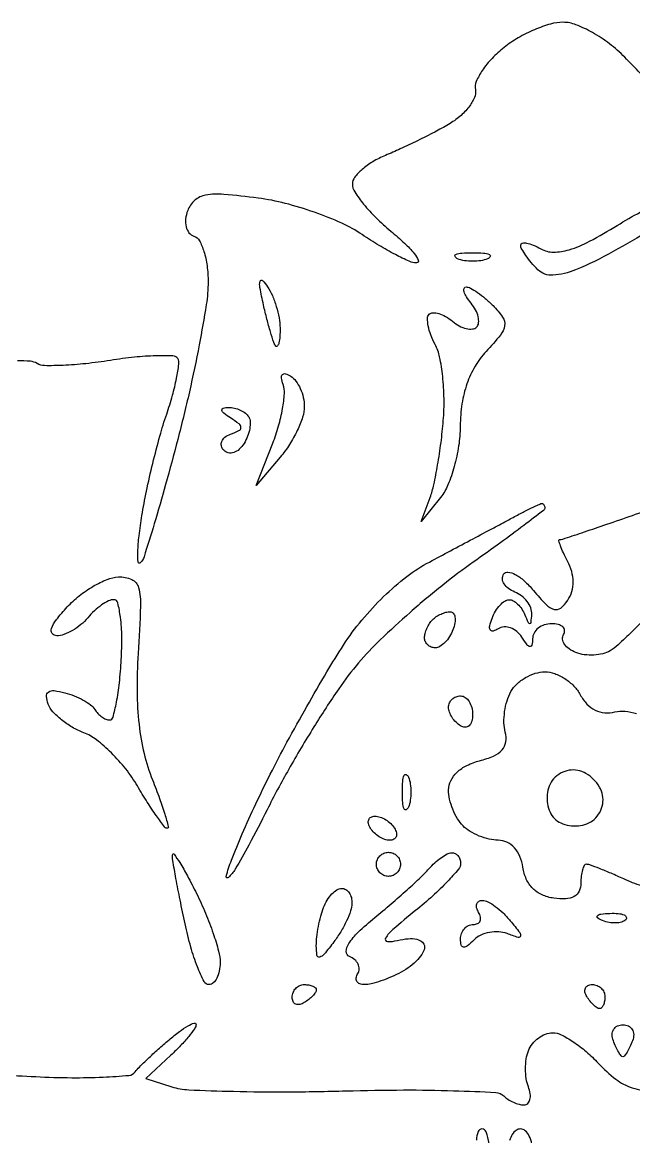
# Model space of a CAD drawing. Extents: x 0 to 102, y 0 to 135.
# Drawn here: x 85.07 to 89.37, y 14.75 to 22.59 of the extents above; entities that cross this region are included whole.
import ezdxf

# ---------------------------------------------------------------- set-up
doc = ezdxf.new("R2010")
doc.units = 0
doc.header["$MEASUREMENT"] = 0

msp = doc.modelspace()

# ---------------------------------------------------------------- linework, layer by layer
for points in [[(89.417192, 22.230312, 0.003367), (89.307503, 22.3431, 0.03542), (89.200948, 22.436893, 0.033922), (89.080727, 22.516202, 0.035818), (88.964997, 22.571214, 0.093302), (88.874762, 22.5882, 0.069424), (88.785527, 22.57575, 0.031201), (88.673715, 22.536244, 0.030139), (88.55889, 22.479028, 0.03601), (88.458762, 22.411328, 0.035365), (88.374411, 22.334737, 0.041816), (88.306742, 22.250937, 0.046565), (88.263491, 22.172261, 0.150765), (88.257003, 22.113687, -0.152687), (88.250688, 22.058567, -0.060424), (88.211187, 21.99234, -0.052342), (88.147812, 21.926073, -0.044354), (88.0686, 21.870182, -0.010962), (87.970816, 21.816267, -0.006316), (87.850887, 21.755447, -0.006308), (87.728862, 21.69739, -0.010491), (87.62445, 21.651947, 0.036472), (87.53541, 21.607563, 0.044856), (87.460141, 21.553259, 0.051096), (87.407855, 21.497588, 0.164446), (87.3918, 21.450094, 0.145677), (87.408108, 21.395308, 0.026783), (87.471145, 21.309249, 0.026762), (87.558495, 21.21344, 0.02155), (87.661909, 21.11997, -0.015226), (87.759513, 21.033967, -0.034492), (87.826499, 20.961932, -0.071134), (87.854946, 20.914272, -0.535598), (87.842915, 20.8962, -0.105803), (87.792111, 20.907072, -0.014511), (87.694031, 20.954531, -0.016132), (87.579765, 21.018739, -0.013006), (87.461199, 21.094772, 0.042952), (87.317674, 21.175126, 0.021791), (87.125363, 21.25215, 0.021473), (86.918609, 21.314849, 0.029913), (86.728831, 21.35168, 0.011219), (86.486834, 21.378272, 0.065638), (86.359222, 21.372644, 0.137305), (86.283285, 21.336143, 0.121445), (86.233017, 21.263931, 0.062523), (86.218354, 21.204408, 0.089226), (86.221683, 21.150214, 0.10986), (86.242187, 21.108636, 0.143994), (86.27678, 21.084573, -0.19004), (86.315237, 21.052355, -0.049187), (86.347278, 20.976476, -0.042886), (86.369275, 20.876003, -0.032465), (86.3766, 20.763308, -0.03958), (86.36384, 20.602368, -0.007941), (86.313973, 20.318875, -0.008345), (86.245018, 19.990029, -0.007705), (86.163402, 19.654759, -0.004034), (86.078059, 19.336855, -0.006072), (85.998065, 19.061244, -0.002703), (85.925958, 18.82817, -0.127346), (85.899937, 18.786552, -0.627708), (85.88442, 18.792435, -0.030186), (85.88247, 18.864728, -0.021384), (85.891015, 18.976729, -0.010242), (85.911061, 19.1196, -0.012216), (85.942744, 19.289548, -0.00772), (85.987585, 19.486205, -0.007751), (86.037662, 19.678216, -0.014135), (86.085359, 19.833017, 0.013649), (86.126045, 19.964609, 0.018908), (86.15477, 20.084714, 0.015697), (86.171342, 20.183906, 0.173647), (86.163099, 20.222638, 0.250918), (86.129709, 20.242002, 0.015019), (86.009432, 20.242461, 0.019648), (85.859971, 20.232656, 0.012996), (85.689363, 20.210214, -0.01232), (85.51577, 20.18714, -0.01637), (85.356981, 20.175246, -0.013682), (85.225965, 20.173324, -0.13605), (85.173709, 20.188528, 0.120909), (85.126533, 20.203792, 0.022433), (85.034698, 20.206311, 0.022885)], [(89.761173, 21.284711, -0.004284), (89.226398, 20.975345, -0.031702), (88.96173, 20.846675, -0.078863), (88.802234, 20.80904, -0.218303), (88.696681, 20.848234, -0.020047), (88.650555, 20.898214, -0.024248), (88.611591, 20.948759, -0.023942), (88.583442, 20.99362, -0.12883), (88.5762, 21.021261, -0.357608), (88.587435, 21.034961, -0.095999), (88.617728, 21.035132, -0.054213), (88.663315, 21.021324, -0.026954), (88.717573, 20.994691, 0.12929), (88.806276, 20.971753, 0.073487), (88.91657, 20.988514, 0.047378), (89.059982, 21.047835, 0.016178), (89.25568, 21.159687, -0.013757), (89.417376, 21.253148, -0.016316)], [(89.467216, 18.414915, -0.009838), (89.358052, 18.302238, -0.009168), (89.261799, 18.210162, -0.051817), (89.204948, 18.167715, -0.075681), (89.154355, 18.147112, -0.046176), (89.090387, 18.137878, -0.045149), (89.02368, 18.140491, -0.059324), (88.964657, 18.15543, -0.060303), (88.916984, 18.180666, -0.091161), (88.883991, 18.213908, -0.120352), (88.87055, 18.249587, -0.170191), (88.877779, 18.282465, 0.162044), (88.884568, 18.311164, 0.190884), (88.872093, 18.335953, 0.124582), (88.839849, 18.352716, 0.057951), (88.792693, 18.3582, 0.078525), (88.742211, 18.350223, 0.089641), (88.699163, 18.327136, 0.099424), (88.670139, 18.292785, 0.123393), (88.659505, 18.25245, -0.039658), (88.655377, 18.207477, -0.406169), (88.641635, 18.197492, -0.201371), (88.620654, 18.210088, -0.017021), (88.584363, 18.263289, 0.077634), (88.549134, 18.303491, 0.089298), (88.504864, 18.328729, 0.099555), (88.458612, 18.335321, 0.124814), (88.417428, 18.322345, -0.071706), (88.381604, 18.306757, -0.340629), (88.362244, 18.314701, -0.192836), (88.358159, 18.342905, -0.032323), (88.37472, 18.396106, -0.042408), (88.39906, 18.446342, -0.050013), (88.430424, 18.488832, -0.057375), (88.463732, 18.518067, -0.1526), (88.493601, 18.5274, -0.129128), (88.522949, 18.519692, -0.061765), (88.554513, 18.496336, -0.055142), (88.583364, 18.462098, -0.051672), (88.604771, 18.42165, 0.01027), (88.627967, 18.367402, 0.30932), (88.640018, 18.360076, 0.36718), (88.649375, 18.368926, 0.011982), (88.654121, 18.424305, 0.107206), (88.647215, 18.469373, 0.071659), (88.621704, 18.515116, 0.0672), (88.582207, 18.554565, 0.071166), (88.534386, 18.58122, -0.06577), (88.489618, 18.605547, -0.096507), (88.459186, 18.638261, -0.122696), (88.447652, 18.673936, -0.156786), (88.455903, 18.707283, -0.293853), (88.486663, 18.721976, -0.094028), (88.537155, 18.705606, -0.059864), (88.59988, 18.660769, -0.033043), (88.665198, 18.592668, 0.018565), (88.75554, 18.492851, 0.129951), (88.811404, 18.459394, 0.244743), (88.857939, 18.468774, 0.077745), (88.906978, 18.522842, 0.075436), (88.93535, 18.584558, 0.071344), (88.944864, 18.653125, 0.067015), (88.934802, 18.725364, 0.054845), (88.90572, 18.797792, -0.013132), (88.876335, 18.856345, -0.024263), (88.85608, 18.905571, -0.025137), (88.845061, 18.942285, -0.486794), (88.851421, 18.9504, 0.079535), (88.871717, 18.953649, 0.000859), (89.005999, 18.998028, 0.002683), (89.160762, 19.050395, 0.00174), (89.339202, 19.112538, -0.009594), (89.519595, 19.172201, -0.014089)], [(89.42804, 16.513692, -0.026485), (89.300587, 16.563798, 0.005959), (89.211707, 16.603022, 0.008119), (89.130602, 16.636119, 0.005669), (89.062208, 16.661853, 0.087356), (89.037519, 16.6662, 0.276262), (89.022744, 16.657362, 0.052972), (89.010456, 16.627195, 0.042969), (89.00198, 16.584295, 0.027302), (88.9992, 16.533416, -0.110326), (88.98666, 16.477276, -0.157322), (88.952037, 16.44023, -0.116249), (88.893162, 16.423578, -0.046348), (88.80885, 16.427666, -0.071286), (88.726157, 16.45175, -0.090158), (88.6608, 16.497, -0.090158), (88.61555, 16.562357, -0.071286), (88.591466, 16.64505, 0.063906), (88.570278, 16.721992, 0.085851), (88.531476, 16.782844, 0.097679), (88.478983, 16.821694, 0.111052), (88.418036, 16.8354, -0.058287), (88.354551, 16.842826, -0.038964), (88.284822, 16.865221, -0.039062), (88.219691, 16.89804, -0.060214), (88.17012, 16.93692, -0.061664), (88.131236, 16.986792, -0.039106), (88.098422, 17.052877, -0.038865), (88.076034, 17.123984, -0.056893), (88.0686, 17.189108, -0.116448), (88.084022, 17.254427, -0.088313), (88.128122, 17.313673, -0.074674), (88.197692, 17.361851, -0.052725), (88.287109, 17.394619, 0.041115), (88.384973, 17.427931, 0.107841), (88.444807, 17.471111, 0.1457), (88.470964, 17.526464, 0.102323), (88.467371, 17.595714, -0.060438), (88.458384, 17.661857, -0.038003), (88.463196, 17.739813, -0.037761), (88.479897, 17.816988, -0.055459), (88.506866, 17.880884, -0.077992), (88.548612, 17.934025, -0.056089), (88.609364, 17.978993, -0.055881), (88.678886, 18.009498, -0.075603), (88.746627, 18.0198, -0.086725), (88.815012, 18.007849, -0.057685), (88.886454, 17.972339, -0.056169), (88.950004, 17.920024, -0.069722), (88.995116, 17.858231, 0.067452), (89.041856, 17.793598, 0.088255), (89.10049, 17.750491, 0.093404), (89.167665, 17.731782, 0.085492), (89.239281, 17.7379, -0.089104), (89.309903, 17.743422, -0.054965), (89.391635, 17.726043, -0.052911)], [(84.91069, 15.187697, 0.005864), (85.163706, 15.172758, 0.009492), (85.417049, 15.165595, 0.014227), (85.638276, 15.169837, 0.009065), (85.819821, 15.181792, 0.215059), (85.863551, 15.206113, -0.036539), (85.893291, 15.240529, -0.006807), (85.953189, 15.298786, -0.007261), (86.025274, 15.365053, -0.006575), (86.10165, 15.431462, -0.015029), (86.174737, 15.489663, -0.030562), (86.236085, 15.529973, -0.045606), (86.279095, 15.549651, -0.517035), (86.292, 15.540508, -0.155083), (86.28279, 15.511528, -0.017113), (86.240143, 15.455388, -0.019578), (86.183076, 15.390718, -0.01465), (86.115466, 15.323924), (85.938931, 15.159458), (86.120402, 15.101861, 0.065504), (86.240202, 15.080493, 0.005478), (86.555677, 15.069531, 0.007223), (86.933703, 15.066004, 0.005515), (87.34736, 15.072682, -0.005817), (87.752629, 15.078981, -0.008872), (88.104381, 15.074114, -0.004194), (88.400725, 15.062264, -0.186321), (88.456323, 15.03765, 0.053475), (88.486463, 15.01336, 0.038508), (88.524522, 14.992838, 0.039101), (88.564261, 14.978809, 0.065396), (88.599351, 14.9742, 0.19079), (88.625555, 14.984576, 0.145561), (88.64123, 15.011477, 0.097465), (88.643044, 15.052501, 0.054126), (88.630206, 15.1011, -0.055611), (88.615106, 15.158959, -0.036064), (88.610119, 15.228, -0.036064), (88.615106, 15.297041, -0.055611), (88.630206, 15.3549, -0.076567), (88.657933, 15.403411, -0.064872), (88.700403, 15.444523, -0.066799), (88.750555, 15.472326, -0.093469), (88.800791, 15.4818, -0.116061), (88.86095, 15.467645, -0.032038), (88.945518, 15.418522, -0.030541), (89.036935, 15.348832, -0.027751), (89.122318, 15.266386, 0.042602), (89.245101, 15.154671, 0.086365), (89.360545, 15.094455, 0.069784), (89.505308, 15.069734, 0.020411)], [(88.35393, 14.702785, 0.039932), (88.333255, 14.783855, 0.320679), (88.303677, 14.805, 0.316843), (88.276575, 14.785909, 0.068235), (88.264083, 14.726479, 0.046833)], [(88.654568, 14.699437, 0.067488), (88.635949, 14.754765, 0.087651), (88.60851, 14.792063, 0.192758), (88.5762, 14.805, 0.154247), (88.543935, 14.794804, 0.097876), (88.516451, 14.766089, 0.080342), (88.497905, 14.723188, 0.062003)]]:
    msp.add_lwpolyline(points, format="xyb")
for points in [[(88.2378, 20.967442, -0.017491), (88.313216, 20.964803, -0.078554), (88.356108, 20.954907, -0.447206), (88.361264, 20.940615, -0.174857), (88.34355, 20.924771, -0.057986), (88.295327, 20.911545, -0.037979), (88.2378, 20.907169, -0.037979), (88.180273, 20.911545, -0.057986), (88.13205, 20.924771, -0.174857), (88.114336, 20.940615, -0.447206), (88.119492, 20.954907, -0.078554), (88.162384, 20.964803, -0.017491)], [(86.795735, 20.727, -0.047271), (86.828743, 20.666643, -0.028277), (86.856764, 20.589745, -0.028137), (86.876165, 20.509297, -0.043125), (86.882905, 20.43795, -0.01745), (86.881293, 20.37806, -0.040932), (86.87489, 20.333786, -0.094548), (86.865173, 20.311671, -0.491546), (86.853801, 20.31105, -0.097072), (86.839208, 20.33665, -0.007915), (86.815656, 20.410499, -0.010398), (86.790593, 20.500322, -0.007812), (86.766631, 20.6001, -0.007762), (86.741288, 20.722272, -0.103987), (86.742117, 20.76781, -0.593089), (86.758606, 20.772457, -0.045015)], [(88.191184, 20.727, -0.127408), (88.221922, 20.719038, -0.024476), (88.271237, 20.688405, -0.024638), (88.326666, 20.645912, -0.020522), (88.381274, 20.595612, -0.045233), (88.448593, 20.51487, -0.19058), (88.46258, 20.454578, -0.133675), (88.433267, 20.387953, -0.018486), (88.332931, 20.27291, 0.055303), (88.254673, 20.168608, 0.049628), (88.197803, 20.045913, 0.045995), (88.163016, 19.905544, 0.035747), (88.150509, 19.748647, -0.035238), (88.139502, 19.60876, -0.029945), (88.108779, 19.463801, -0.031042), (88.064501, 19.334861, -0.070799), (88.012228, 19.2465), (87.876637, 19.0773), (87.938874, 19.2465, 0.034995), (87.964896, 19.336148, 0.010651), (87.991786, 19.475033, 0.010608), (88.015361, 19.632365, 0.011387), (88.031605, 19.786885, 0.024197), (88.036786, 19.941084, 0.023118), (88.027232, 20.097447, 0.023775), (88.005847, 20.234489, 0.072391), (87.973896, 20.32288, -0.031996), (87.94358, 20.389434, -0.043007), (87.92544, 20.453117, -0.049597), (87.920578, 20.505569, -0.197174), (87.932801, 20.534801, -0.198229), (87.9593, 20.545818, -0.073662), (88.000024, 20.539896, -0.058391), (88.047785, 20.519243, -0.042009), (88.09549, 20.48599, 0.049172), (88.143772, 20.453349, 0.065161), (88.193253, 20.434381, 0.08101), (88.236358, 20.431175, 0.176288), (88.266, 20.445, 0.173777), (88.279935, 20.474503, 0.081757), (88.277117, 20.517146, 0.065951), (88.258694, 20.565965, 0.050081), (88.226707, 20.613466, -0.029152), (88.194601, 20.657093, -0.068334), (88.177405, 20.693649, -0.153491), (88.177436, 20.716926, -0.327183)], [(86.957825, 20.099283, -0.097027), (86.994436, 20.06538, -0.052579), (87.025325, 20.012083, -0.049594), (87.046311, 19.948987, -0.055554), (87.0534, 19.885379, -0.079351), (87.041678, 19.811984, -0.031876), (87.003832, 19.717359, -0.030548), (86.949238, 19.618667, -0.033803), (86.884658, 19.530822), (86.715915, 19.3311), (86.831368, 19.6272, 0.023472), (86.872448, 19.749181, 0.025713), (86.900485, 19.870844, 0.026337), (86.913471, 19.976392, 0.104158), (86.904535, 20.040826, -0.043769), (86.892501, 20.08645, -0.231402), (86.899551, 20.110569, -0.293186), (86.920903, 20.116277, -0.061178)], [(86.519657, 19.879705, -0.060487), (86.561292, 19.875192, -0.051584), (86.603069, 19.860794, -0.054016), (86.638769, 19.839255, -0.091862), (86.662125, 19.813511, -0.127578), (86.672792, 19.779001, -0.05464), (86.669723, 19.730476, -0.049184), (86.654796, 19.676674, -0.046197), (86.629418, 19.625611, -0.068255), (86.595891, 19.584978, -0.105573), (86.55687, 19.561892, -0.134982), (86.518758, 19.559772, -0.152368), (86.48695, 19.577782, -0.129216), (86.470242, 19.608646, -0.159761), (86.472766, 19.641075, -0.132039), (86.495253, 19.670225, -0.077627), (86.534223, 19.691323, 0.028556), (86.593618, 19.716321, 0.286291), (86.607245, 19.73817, 0.235018), (86.594669, 19.763448, 0.020691), (86.534223, 19.805345, -0.021959), (86.486622, 19.838518, -0.183212), (86.473006, 19.860439, -0.398702), (86.482121, 19.874806, -0.058523)], [(88.72425, 19.203679, -0.142047), (88.732313, 19.201555, -0.102696), (88.739187, 19.195222, -0.086848), (88.743816, 19.185601, -0.068896), (88.7454, 19.174158, -0.232343), (88.736278, 19.155587, -0.001745), (88.597739, 19.049362, -0.005987), (88.435422, 18.928845, -0.003748), (88.242723, 18.791508, 0.015778), (88.028019, 18.630561, 0.011349), (87.798368, 18.438105, 0.01148), (87.588036, 18.244829, 0.024187), (87.435909, 18.083584, 0.02716), (87.295609, 17.900415, 0.010576), (87.121206, 17.633161, 0.010434), (86.944163, 17.335223, 0.012747), (86.791665, 17.049184, -0.005749), (86.664226, 16.801874, -0.015867), (86.567013, 16.631709, -0.062793), (86.519742, 16.572797, -0.754384), (86.504489, 16.5816, -0.032845), (86.540921, 16.694985, -0.007628), (86.617398, 16.880079, -0.00784), (86.71222, 17.090852, -0.007606), (86.814533, 17.3007, -0.007062), (86.931744, 17.524214, -0.004725), (87.071858, 17.776741, -0.004758), (87.212308, 18.018933, -0.009334), (87.32948, 18.208466, -0.030484), (87.457974, 18.383476, -0.02707), (87.611702, 18.549023, -0.027951), (87.775427, 18.690431, -0.042239), (87.933707, 18.792347, 0.000265), (88.081824, 18.871004, 0.000215), (88.240475, 18.95545, 0.000218), (88.386591, 19.033387, 0.000567), (88.4916, 19.08961, -0.003706), (88.574179, 19.133159, -0.005506), (88.647185, 19.169956, -0.002591), (88.709649, 19.200182, -0.105604)], [(85.746109, 18.687667, -0.120506), (85.839572, 18.669854, -0.226693), (85.887807, 18.61221, -0.072585), (85.901568, 18.482873, -0.006167), (85.884396, 18.148144, 0.01767), (85.876874, 17.881983, 0.026554), (85.89084, 17.650184, 0.030004), (85.926735, 17.445099, 0.036855), (85.985451, 17.259844, -0.007923), (86.035226, 17.129494, -0.01385), (86.071717, 17.019829, -0.008124), (86.096896, 16.93136, -0.492906), (86.088171, 16.92, -0.237657), (86.069263, 16.929526, -0.00638), (86.013138, 17.007362, -0.011976), (85.949099, 17.103418, -0.007755), (85.879442, 17.217401, 0.034324), (85.797407, 17.336883, 0.029884), (85.696164, 17.450006, 0.031049), (85.591821, 17.541325, 0.073515), (85.501924, 17.59162, -0.040829), (85.421103, 17.630158, -0.037663), (85.345272, 17.682241, -0.039846), (85.284865, 17.739286, -0.092251), (85.252368, 17.792244, -0.067066), (85.239238, 17.847701, -0.272261), (85.253226, 17.877954, -0.184403), (85.292908, 17.887722, -0.033119), (85.369048, 17.873113, -0.03192), (85.435272, 17.851197, -0.031446), (85.498511, 17.820937, -0.033075), (85.550305, 17.787352, -0.09423), (85.579211, 17.755788, 0.051694), (85.601132, 17.72736, 0.048536), (85.628852, 17.703358, 0.052112), (85.657912, 17.687007, 0.104016), (85.683643, 17.681762, 0.338967), (85.707765, 17.700476, 0.016314), (85.731925, 17.806168, 0.021018), (85.752572, 17.942716, 0.012938), (85.765918, 18.104762, 0.017076), (85.769507, 18.266789, 0.028248), (85.760147, 18.40325, 0.027879), (85.741606, 18.504731, 0.346537), (85.712826, 18.5274, 0.115431), (85.676071, 18.5188, 0.037169), (85.627573, 18.490123, 0.034802), (85.576576, 18.449063, 0.032668), (85.5306, 18.4005, -0.047046), (85.481914, 18.351945, -0.041155), (85.422873, 18.310877, -0.0433), (85.36285, 18.282696, -0.08833), (85.311764, 18.2736, -0.240076), (85.279652, 18.289962, -0.249424), (85.274721, 18.325093, -0.080026), (85.30923, 18.386912, -0.019375), (85.385573, 18.476167, -0.038863), (85.470035, 18.554345, -0.034655), (85.568753, 18.621854, -0.036336), (85.666404, 18.669978, -0.083624)], [(88.080045, 18.4428, -0.226347), (88.101803, 18.432418, -0.133446), (88.113656, 18.405523, -0.08379), (88.112942, 18.364531, -0.04548), (88.099194, 18.3159, -0.048303), (88.074965, 18.267357, -0.053891), (88.04261, 18.226277, -0.061199), (88.007427, 18.19819, -0.13875), (87.974949, 18.189, -0.092194), (87.946108, 18.194363, -0.096071), (87.921592, 18.209709, -0.099379), (87.905186, 18.232601, -0.106332), (87.8994, 18.2595, -0.065559), (87.903496, 18.290608, -0.03911), (87.915967, 18.325858, -0.038504), (87.934209, 18.359633, -0.053359), (87.9558, 18.3864, -0.051618), (87.982375, 18.40799, -0.038264), (88.015562, 18.426232, -0.039049), (88.04996, 18.438713, -0.067606)], [(88.1532, 17.8506, -0.153634), (88.185465, 17.840446, -0.097988), (88.212949, 17.811856, -0.080552), (88.231494, 17.769138, -0.062283), (88.2378, 17.718707, -0.066118), (88.231602, 17.672039, -0.138808), (88.212949, 17.640917, -0.191142), (88.185318, 17.629968, -0.139169), (88.1532, 17.6391, -0.06081), (88.120839, 17.665005, -0.051032), (88.093451, 17.699411, -0.053229), (88.074801, 17.736681, -0.089642), (88.0686, 17.770993, -0.105429), (88.075077, 17.801367, -0.099231), (88.093451, 17.827215, -0.096318), (88.120905, 17.844541, -0.092995)], [(88.976823, 17.327131, 0.092546), (88.916522, 17.327474, 0.081292), (88.857117, 17.306386, 0.08156), (88.8077, 17.267548, 0.09416), (88.776211, 17.216666, 0.071134), (88.762561, 17.156858, 0.060571), (88.765064, 17.09213, 0.062889), (88.782559, 17.032472, 0.093908), (88.81308, 16.98768, 0.093908), (88.857872, 16.957159, 0.062889), (88.91753, 16.939664, 0.060571), (88.982258, 16.937161, 0.071134), (89.042066, 16.950811, 0.09416), (89.092948, 16.9823, 0.08156), (89.131786, 17.031717, 0.081292), (89.152874, 17.091122, 0.092546), (89.152531, 17.151423, 0.083965), (89.130679, 17.209869, 0.065109), (89.089212, 17.263812, 0.065109), (89.035269, 17.305279, 0.083965)], [(87.786229, 17.27955, -0.057986), (87.799455, 17.231327, -0.037979), (87.803831, 17.1738, -0.037979), (87.799455, 17.116273, -0.057986), (87.786229, 17.06805, -0.174857), (87.770385, 17.050336, -0.447206), (87.756093, 17.055492, -0.078554), (87.746197, 17.098384, -0.017491), (87.743558, 17.1738, -0.017491), (87.746197, 17.249216, -0.078554), (87.756093, 17.292108, -0.447206), (87.770385, 17.297264, -0.174857)], [(87.551014, 17.0046, -0.085235), (87.587242, 16.998379, -0.053414), (87.626122, 16.979749, -0.051777), (87.661627, 16.952362, -0.064269), (87.6879, 16.92, -0.076764), (87.70159, 16.88765, -0.154201), (87.699976, 16.860251, -0.186277), (87.68363, 16.842104, -0.117858), (87.655586, 16.8354, -0.085235), (87.619358, 16.841621, -0.053414), (87.580478, 16.860251, -0.051777), (87.544973, 16.887638, -0.064269), (87.5187, 16.92, -0.076764), (87.50501, 16.95235, -0.154201), (87.506624, 16.979749, -0.186277), (87.52297, 16.997896, -0.117858)], [(86.295371, 16.460744, -0.016599), (86.358847, 16.322196, -0.016971), (86.412488, 16.180752, -0.016984), (86.45061, 16.055104, -0.065246), (86.4612, 15.974294, -0.04838), (86.455481, 15.915322, -0.06838), (86.438408, 15.865465, -0.088563), (86.413239, 15.83188, -0.189989), (86.38361, 15.8202, -0.283165), (86.348561, 15.84178, -0.022477), (86.301902, 15.945679, -0.025189), (86.255136, 16.083663, -0.016287), (86.21441, 16.247364, -0.003338), (86.179563, 16.415314, -0.004617), (86.150701, 16.566464, -0.002941), (86.128399, 16.693666, -0.056178), (86.126171, 16.733814, -0.702789), (86.13732, 16.737127, -0.019926), (86.177264, 16.678055, -0.01553), (86.23144, 16.584233, -0.007451)], [(88.08975, 16.747582, -0.121351), (88.113942, 16.742908, -0.106424), (88.134562, 16.727414, -0.096653), (88.148399, 16.703338, -0.082415), (88.1532, 16.674406, -0.17625), (88.137708, 16.631822, -0.015464), (88.060008, 16.544781, -0.018784), (87.957473, 16.444648, -0.013495), (87.83595, 16.340408, 0.006621), (87.676826, 16.207666, 0.079768), (87.6254, 16.146994, 0.568747), (87.637968, 16.12345, 0.073147), (87.70905, 16.130569, -0.040554), (87.784315, 16.143086, -0.077535), (87.845288, 16.138747, -0.121031), (87.884621, 16.118931, -0.219219), (87.8994, 16.086844, -0.136259), (87.887937, 16.04556, -0.049718), (87.851331, 15.996503, -0.0447), (87.798374, 15.948046, -0.040099), (87.735762, 15.907777, -0.02137), (87.666128, 15.874254, -0.019908), (87.592241, 15.845926, -0.020345), (87.5246, 15.826063, -0.061312), (87.476969, 15.8202, -0.089214), (87.444275, 15.82608, -0.16802), (87.423813, 15.842929, -0.177238), (87.418763, 15.868076, -0.10057), (87.429634, 15.897574, 0.130934), (87.439527, 15.930344, 0.122503), (87.432188, 15.96461, 0.106054), (87.408165, 15.995176, 0.079057), (87.371177, 16.017126, -0.319918), (87.34852, 16.052186, -0.133101), (87.366667, 16.108806, -0.058545), (87.433322, 16.189276, -0.019244), (87.548746, 16.291246, 0.005923), (87.664518, 16.388157, 0.005969), (87.777663, 16.48754, 0.005838), (87.874176, 16.576437, 0.023876), (87.929446, 16.633776, -0.0282), (87.971188, 16.676338, -0.030352), (88.016488, 16.712824, -0.031841), (88.058865, 16.739022, -0.110287)], [(87.6456, 16.7508, -0.099038), (87.677887, 16.744341, -0.097945), (87.705349, 16.725949, -0.097945), (87.723741, 16.698487, -0.099038), (87.7302, 16.6662, -0.099038), (87.723741, 16.633913, -0.097945), (87.705349, 16.606451, -0.097945), (87.677887, 16.588059, -0.099038), (87.6456, 16.5816, -0.099038), (87.613313, 16.588059, -0.097945), (87.585851, 16.606451, -0.097945), (87.567459, 16.633913, -0.099038), (87.561, 16.6662, -0.099038), (87.567459, 16.698487, -0.097945), (87.585851, 16.725949, -0.097945), (87.613313, 16.744341, -0.099038)], [(87.316251, 16.497, -0.140164), (87.344846, 16.488824, -0.102983), (87.368817, 16.465936, -0.087586), (87.384474, 16.431667, -0.06993), (87.389109, 16.39125, -0.077361), (87.379687, 16.339427, -0.02629), (87.350723, 16.268325, -0.025414), (87.309947, 16.191919, -0.026636), (87.262209, 16.12128, -0.010187), (87.193053, 16.033618, -0.166576), (87.161655, 16.014266, -0.43679), (87.142821, 16.027189, -0.036464), (87.138, 16.093211, -0.02979), (87.141686, 16.155029, -0.017212), (87.153084, 16.228677, -0.017161), (87.169669, 16.302052, -0.027458), (87.189351, 16.363181, -0.045844), (87.21459, 16.414376, -0.052351), (87.247811, 16.457691, -0.059761), (87.283591, 16.487375, -0.144282)], [(88.307048, 16.4124, -0.122483), (88.345342, 16.402876, -0.0359), (88.397114, 16.37047, -0.033712), (88.452117, 16.324289, -0.03053), (88.502391, 16.26966, -0.006914), (88.568908, 16.185537, -0.225743), (88.574207, 16.160817, -0.434804), (88.558413, 16.151824, -0.013834), (88.480759, 16.178449, 0.074969), (88.421017, 16.191078, 0.060827), (88.3556, 16.186962, 0.062191), (88.294649, 16.167534, 0.088381), (88.248109, 16.135069, -0.023795), (88.201404, 16.09261, -0.192263), (88.17435, 16.083933, -0.331599), (88.158041, 16.097949, -0.05518), (88.1532, 16.14168, -0.086991), (88.159996, 16.180444, -0.094273), (88.179518, 16.213378, -0.100186), (88.208616, 16.235408, -0.11255), (88.242793, 16.2432, 0.108972), (88.272821, 16.249823, 0.182303), (88.290709, 16.268051, 0.161196), (88.293341, 16.295474, 0.082592), (88.2801, 16.3278, -0.070726), (88.265938, 16.360174, -0.145901), (88.266448, 16.387549, -0.189549), (88.281139, 16.405603, -0.128987)], [(89.20365, 16.321121, -0.028489), (89.262547, 16.320191, -0.077125), (89.303154, 16.310824, -0.208169), (89.318597, 16.295203, -0.296942), (89.314687, 16.276687, -0.126455), (89.287029, 16.260339, -0.060344), (89.245972, 16.253642, -0.05415), (89.198803, 16.256808, -0.051402), (89.152537, 16.270009, -0.054073), (89.117287, 16.288752, -0.470617), (89.115828, 16.30417, -0.168741), (89.140511, 16.316126, -0.018894)], [(87.0534, 15.8202, -0.042167), (87.085789, 15.817464, -0.061769), (87.113149, 15.809241, -0.081139), (87.131701, 15.797159, -0.210953), (87.138, 15.782893, -0.151918), (87.132455, 15.765065, -0.038439), (87.113149, 15.741186, -0.035638), (87.085783, 15.716057, -0.029505), (87.0534, 15.6933, -0.082592), (87.021074, 15.680059, -0.161196), (86.993651, 15.682691, -0.182303), (86.975423, 15.700579, -0.108972), (86.9688, 15.730607, -0.093332), (86.97524, 15.764807, -0.09642), (86.993651, 15.793882, -0.099167), (87.02112, 15.813342, -0.105053)], [(89.078807, 15.8202, -0.093332), (89.113007, 15.81376, -0.09642), (89.142082, 15.795349, -0.099167), (89.161542, 15.76788, -0.105053), (89.1684, 15.7356, -0.042167), (89.165664, 15.703211, -0.061769), (89.157441, 15.675851, -0.081139), (89.145359, 15.657299, -0.210953), (89.131093, 15.651, -0.151918), (89.113265, 15.656545, -0.038439), (89.089386, 15.675851, -0.035638), (89.064257, 15.703217, -0.029505), (89.0415, 15.7356, -0.082592), (89.028259, 15.767926, -0.161196), (89.030891, 15.795349, -0.182303), (89.048779, 15.813577, -0.108972)], [(89.2953, 15.5382, -0.112027), (89.334116, 15.529393, -0.147408), (89.360815, 15.505065, -0.136649), (89.370851, 15.46845, -0.090826), (89.362783, 15.4254, -0.017491), (89.344441, 15.382184, -0.025698), (89.325105, 15.345735, -0.023571), (89.307048, 15.318548, -0.238735), (89.2953, 15.3126, -0.238735), (89.283552, 15.318548, -0.023571), (89.265495, 15.345735, -0.025698), (89.246159, 15.382184, -0.017491), (89.227817, 15.4254, -0.090826), (89.219749, 15.46845, -0.136649), (89.229785, 15.505065, -0.147408), (89.256484, 15.529393, -0.112027)]]:
    msp.add_lwpolyline(points, format="xyb", close=True)

doc.saveas('drawing.dxf')
